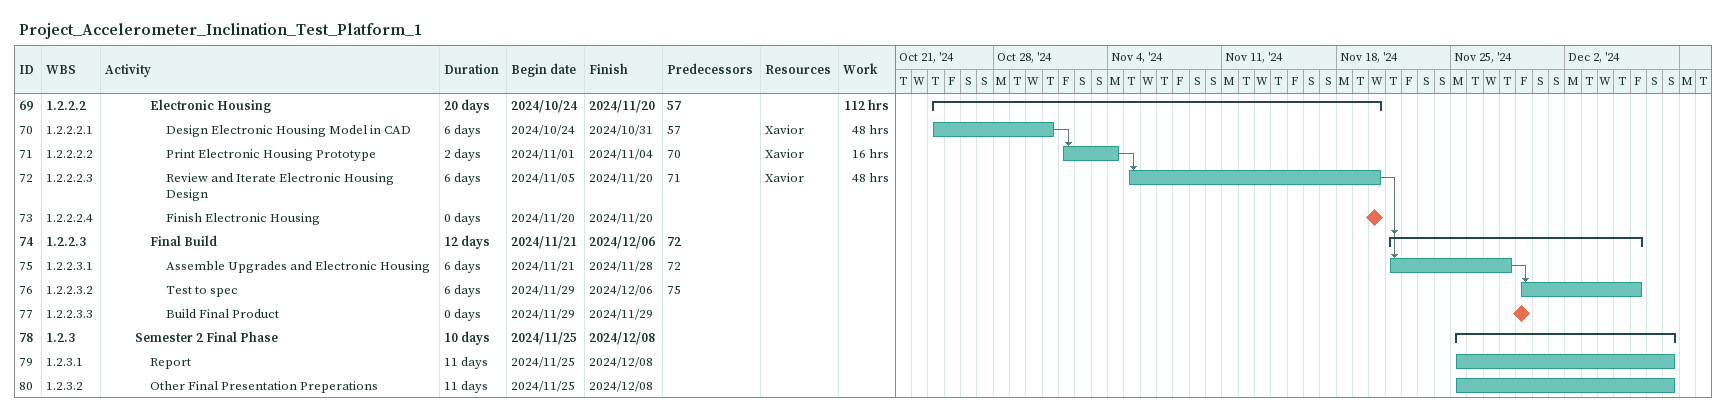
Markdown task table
Project_Accelerometer_Inclination_Test_Platform_1

| ID | WBS | Task | Duration | Start | Finish | Predecessors | Resources | Work (h) |
|---|---|---|---|---|---|---|---|---|
| 69 | 1.2.2.2 | **Electronic Housing** | 20d | 2024-10-24 | 2024-11-20 | 57 |  | 112 |
| 70 | 1.2.2.2.1 | Design Electronic Housing Model in CAD | 6d | 2024-10-24 | 2024-10-31 | 57 | Xavior | 48 |
| 71 | 1.2.2.2.2 | Print Electronic Housing Prototype | 2d | 2024-11-01 | 2024-11-04 | 70 | Xavior | 16 |
| 72 | 1.2.2.2.3 | Review and Iterate Electronic Housing Design | 6d | 2024-11-05 | 2024-11-20 | 71 | Xavior | 48 |
| 73 | 1.2.2.2.4 | Finish Electronic Housing | 0d | 2024-11-20 | 2024-11-20 |  |  |  |
| 74 | 1.2.2.3 | **Final Build** | 12d | 2024-11-21 | 2024-12-06 | 72 |  |  |
| 75 | 1.2.2.3.1 | Assemble Upgrades and Electronic Housing | 6d | 2024-11-21 | 2024-11-28 | 72 |  |  |
| 76 | 1.2.2.3.2 | Test to spec | 6d | 2024-11-29 | 2024-12-06 | 75 |  |  |
| 77 | 1.2.2.3.3 | Build Final Product | 0d | 2024-11-29 | 2024-11-29 |  |  |  |
| 78 | 1.2.3 | **Semester 2 Final Phase** | 10d | 2024-11-25 | 2024-12-08 |  |  |  |
| 79 | 1.2.3.1 | Report | 11d | 2024-11-25 | 2024-12-08 |  |  |  |
| 80 | 1.2.3.2 | Other Final Presentation Preperations | 11d | 2024-11-25 | 2024-12-08 |  |  |  |
